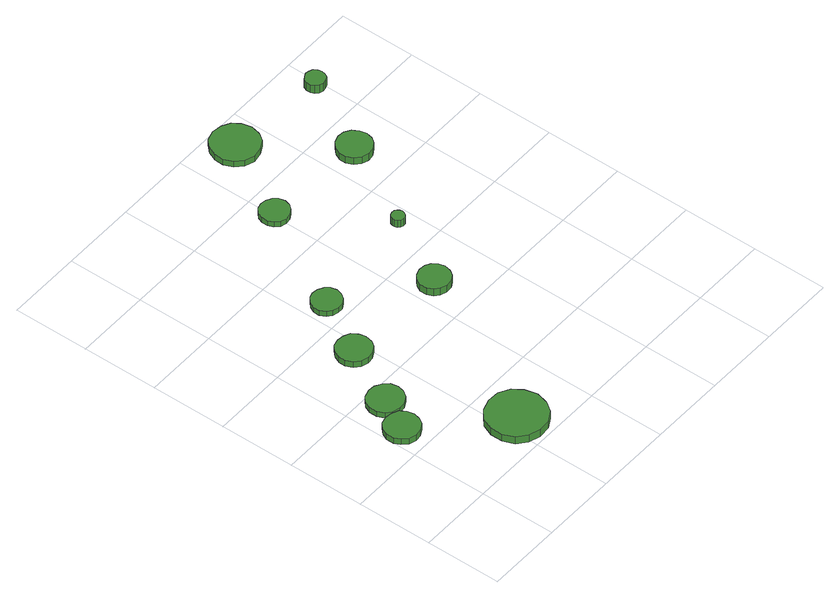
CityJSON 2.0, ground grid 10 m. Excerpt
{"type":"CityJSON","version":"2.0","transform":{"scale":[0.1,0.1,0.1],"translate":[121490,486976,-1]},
"CityObjects":{
"tree1":{"type":"SolitaryVegetationObject","attributes":{"function":"something"},"geometry":[{"type":"MultiSurface","lod":"1","boundaries":[[[0,1,2,3,4,5,6,7,8,9,10,11,12,13,14]],[[15,16,17,18,19,20,21,22,23,24,25,26,27,28,29]],[[0,29,28,1]],[[1,28,27,2]],[[2,27,26,3]],[[3,26,25,4]],[[4,25,24,5]],[[5,24,23,6]],[[6,23,22,7]],[[7,22,21,8]],[[8,21,20,9]],[[9,20,19,10]],[[10,19,18,11]],[[11,18,17,12]],[[12,17,16,13]],[[13,16,15,14]],[[14,15,29,0]]]}]},
"tree2":{"type":"SolitaryVegetationObject","attributes":{"function":"something"},"geometry":[{"type":"MultiSurface","lod":"1","boundaries":[[[30,31,32,33,34,35,36,37,38,39,40,41,42,43,44]],[[45,46,47,48,49,50,51,52,53,54,55,56,57,58,59]],[[30,59,58,31]],[[31,58,57,32]],[[32,57,56,33]],[[33,56,55,34]],[[34,55,54,35]],[[35,54,53,36]],[[36,53,52,37]],[[37,52,51,38]],[[38,51,50,39]],[[39,50,49,40]],[[40,49,48,41]],[[41,48,47,42]],[[42,47,46,43]],[[43,46,45,44]],[[44,45,59,30]]]}]},
"tree3":{"type":"SolitaryVegetationObject","attributes":{"function":"something"},"geometry":[{"type":"MultiSurface","lod":"1","boundaries":[[[60,61,62,63,64,65,66,67,68,69,70,71,72,73,74]],[[75,76,77,78,79,80,81,82,83,84,85,86,87,88,89]],[[60,89,88,61]],[[61,88,87,62]],[[62,87,86,63]],[[63,86,85,64]],[[64,85,84,65]],[[65,84,83,66]],[[66,83,82,67]],[[67,82,81,68]],[[68,81,80,69]],[[69,80,79,70]],[[70,79,78,71]],[[71,78,77,72]],[[72,77,76,73]],[[73,76,75,74]],[[74,75,89,60]]]}]},
"tree4":{"type":"SolitaryVegetationObject","attributes":{"function":"something"},"geometry":[{"type":"MultiSurface","lod":"1","boundaries":[[[90,91,92,93,94,95,96,97,98,99,100,101,102,103,104]],[[105,106,107,108,109,110,111,112,113,114,115,116,117,118,119]],[[90,119,118,91]],[[91,118,117,92]],[[92,117,116,93]],[[93,116,115,94]],[[94,115,114,95]],[[95,114,113,96]],[[96,113,112,97]],[[97,112,111,98]],[[98,111,110,99]],[[99,110,109,100]],[[100,109,108,101]],[[101,108,107,102]],[[102,107,106,103]],[[103,106,105,104]],[[104,105,119,90]]]}]},
"tree5":{"type":"SolitaryVegetationObject","attributes":{"function":"something"},"geometry":[{"type":"MultiSurface","lod":"1","boundaries":[[[120,121,122,123,124,125,126,127,128,129,130,131,132,133,134]],[[135,136,137,138,139,140,141,142,143,144,145,146,147,148,149]],[[120,149,148,121]],[[121,148,147,122]],[[122,147,146,123]],[[123,146,145,124]],[[124,145,144,125]],[[125,144,143,126]],[[126,143,142,127]],[[127,142,141,128]],[[128,141,140,129]],[[129,140,139,130]],[[130,139,138,131]],[[131,138,137,132]],[[132,137,136,133]],[[133,136,135,134]],[[134,135,149,120]]]}]},
"tree6":{"type":"SolitaryVegetationObject","attributes":{"function":"something"},"geometry":[{"type":"MultiSurface","lod":"1","boundaries":[[[150,151,152,153,154,155,156,157,158,159,160,161,162,163,164]],[[165,166,167,168,169,170,171,172,173,174,175,176,177,178,179]],[[150,179,178,151]],[[151,178,177,152]],[[152,177,176,153]],[[153,176,175,154]],[[154,175,174,155]],[[155,174,173,156]],[[156,173,172,157]],[[157,172,171,158]],[[158,171,170,159]],[[159,170,169,160]],[[160,169,168,161]],[[161,168,167,162]],[[162,167,166,163]],[[163,166,165,164]],[[164,165,179,150]]]}]},
"tree7":{"type":"SolitaryVegetationObject","attributes":{"function":"something"},"geometry":[{"type":"MultiSurface","lod":"1","boundaries":[[[180,181,182,183,184,185,186,187,188,189,190,191,192,193,194]],[[195,196,197,198,199,200,201,202,203,204,205,206,207,208,209]],[[180,209,208,181]],[[181,208,207,182]],[[182,207,206,183]],[[183,206,205,184]],[[184,205,204,185]],[[185,204,203,186]],[[186,203,202,187]],[[187,202,201,188]],[[188,201,200,189]],[[189,200,199,190]],[[190,199,198,191]],[[191,198,197,192]],[[192,197,196,193]],[[193,196,195,194]],[[194,195,209,180]]]}]},
"tree8":{"type":"SolitaryVegetationObject","attributes":{"function":"something"},"geometry":[{"type":"MultiSurface","lod":"1","boundaries":[[[210,211,212,213,214,215,216,217,218,219,220,221,222,223,224]],[[225,226,227,228,229,230,231,232,233,234,235,236,237,238,239]],[[210,239,238,211]],[[211,238,237,212]],[[212,237,236,213]],[[213,236,235,214]],[[214,235,234,215]],[[215,234,233,216]],[[216,233,232,217]],[[217,232,231,218]],[[218,231,230,219]],[[219,230,229,220]],[[220,229,228,221]],[[221,228,227,222]],[[222,227,226,223]],[[223,226,225,224]],[[224,225,239,210]]]}]},
"tree9":{"type":"SolitaryVegetationObject","attributes":{"function":"something"},"geometry":[{"type":"MultiSurface","lod":"1","boundaries":[[[240,241,242,243,244,245,246,247,248,249,250,251,252,253,254]],[[255,256,257,258,259,260,261,262,263,264,265,266,267,268,269]],[[240,269,268,241]],[[241,268,267,242]],[[242,267,266,243]],[[243,266,265,244]],[[244,265,264,245]],[[245,264,263,246]],[[246,263,262,247]],[[247,262,261,248]],[[248,261,260,249]],[[249,260,259,250]],[[250,259,258,251]],[[251,258,257,252]],[[252,257,256,253]],[[253,256,255,254]],[[254,255,269,240]]]}]},
"tree10":{"type":"SolitaryVegetationObject","attributes":{"function":"something"},"geometry":[{"type":"MultiSurface","lod":"1","boundaries":[[[270,271,272,273,274,275,276,277,278,279,280,281,282,283,284]],[[285,286,287,288,289,290,291,292,293,294,295,296,297,298,299]],[[270,299,298,271]],[[271,298,297,272]],[[272,297,296,273]],[[273,296,295,274]],[[274,295,294,275]],[[275,294,293,276]],[[276,293,292,277]],[[277,292,291,278]],[[278,291,290,279]],[[279,290,289,280]],[[280,289,288,281]],[[281,288,287,282]],[[282,287,286,283]],[[283,286,285,284]],[[284,285,299,270]]]}]},
"tree11":{"type":"SolitaryVegetationObject","attributes":{"function":"something"},"geometry":[{"type":"MultiSurface","lod":"1","boundaries":[[[300,301,302,303,304,305,306,307,308,309,310,311,312,313,314]],[[315,316,317,318,319,320,321,322,323,324,325,326,327,328,329]],[[300,329,328,301]],[[301,328,327,302]],[[302,327,326,303]],[[303,326,325,304]],[[304,325,324,305]],[[305,324,323,306]],[[306,323,322,307]],[[307,322,321,308]],[[308,321,320,309]],[[309,320,319,310]],[[310,319,318,311]],[[311,318,317,312]],[[312,317,316,313]],[[313,316,315,314]],[[314,315,329,300]]]}]}
},
"vertices":[
[45,136,15],[43,145,15],[38,153,15],[29,157,15],[20,158,15],[11,156,15],[4,149,15],[0,141,15],[0,131,15],[4,123,15],[11,116,15],[20,113,15],[29,114,15],[38,119,15],[43,127,15],[43,127,6],[38,119,6],[29,114,6],[20,113,6],[11,116,6],[4,123,6],[0,131,6],[0,141,6],[4,149,6],[11,156,6],[20,158,6],[29,157,6],[38,153,6],[43,145,6],[45,136,6],
[69,178,14],[67,188,14],[61,195,14],[52,200,14],[43,201,14],[33,198,14],[26,192,14],[22,183,14],[22,173,14],[26,164,14],[33,158,14],[43,155,14],[52,156,14],[61,161,14],[67,169,14],[67,169,6],[61,161,6],[52,156,6],[43,155,6],[33,158,6],[26,164,6],[22,173,6],[22,183,6],[26,192,6],[33,198,6],[43,201,6],[52,200,6],[61,195,6],[67,188,6],[69,178,6],
[156,44,17],[152,60,17],[143,73,17],[129,81,17],[113,82,17],[98,77,17],[86,67,17],[80,52,17],[80,36,17],[86,21,17],[98,11,17],[113,6,17],[129,7,17],[143,15,17],[152,28,17],[152,28,6],[143,15,6],[129,7,6],[113,6,6],[98,11,6],[86,21,6],[80,36,6],[80,52,6],[86,67,6],[98,77,6],[113,82,6],[129,81,6],[143,73,6],[152,60,6],[156,44,6],
[108,256,15],[106,265,15],[101,273,15],[92,277,15],[83,278,15],[74,276,15],[67,269,15],[63,260,15],[63,251,15],[67,242,15],[74,236,15],[83,233,15],[92,234,15],[101,239,15],[106,246,15],[106,246,6],[101,239,6],[92,234,6],[83,233,6],[74,236,6],[67,242,6],[63,251,6],[63,260,6],[67,269,6],[74,276,6],[83,278,6],[92,277,6],[101,273,6],[106,265,6],[108,256,6],
[147,329,14],[145,337,14],[140,343,14],[133,347,14],[125,348,14],[118,346,14],[112,340,14],[108,333,14],[108,325,14],[112,317,14],[118,312,14],[125,310,14],[133,310,14],[140,314,14],[145,321,14],[145,321,6],[140,314,6],[133,310,6],[125,310,6],[118,312,6],[112,317,6],[108,325,6],[108,333,6],[112,340,6],[118,346,6],[125,348,6],[133,347,6],[140,343,6],[145,337,6],[147,329,6],
[251,254,17],[249,262,17],[244,269,17],[237,273,17],[228,274,17],[220,271,17],[214,266,17],[210,258,17],[210,249,17],[214,241,17],[220,236,17],[228,233,17],[237,234,17],[244,238,17],[249,245,17],[249,245,6],[244,238,6],[237,234,6],[228,233,6],[220,236,6],[214,241,6],[210,249,6],[210,258,6],[214,266,6],[220,271,6],[228,274,6],[237,273,6],[244,269,6],[249,262,6],[251,254,6],
[222,464,14],[220,472,14],[215,478,14],[208,482,14],[200,483,14],[193,481,14],[187,475,14],[184,468,14],[184,460,14],[187,453,14],[193,447,14],[200,445,14],[208,446,14],[215,450,14],[220,456,14],[220,456,6],[215,450,6],[208,446,6],[200,445,6],[193,447,6],[187,453,6],[184,460,6],[184,468,6],[187,475,6],[193,481,6],[200,483,6],[208,482,6],[215,478,6],[220,472,6],[222,464,6],
[290,347,17],[289,350,17],[287,353,17],[284,355,17],[280,355,17],[277,354,17],[274,352,17],[273,348,17],[273,345,17],[274,342,17],[277,339,17],[280,338,17],[284,338,17],[287,340,17],[289,343,17],[289,343,6],[287,340,6],[284,338,6],[280,338,6],[277,339,6],[274,342,6],[273,345,6],[273,348,6],[274,352,6],[277,354,6],[280,355,6],[284,355,6],[287,353,6],[289,350,6],[290,347,6],
[290,566,15],[287,579,15],[280,589,15],[269,595,15],[256,597,15],[243,593,15],[234,584,15],[229,572,15],[229,560,15],[234,548,15],[243,539,15],[256,535,15],[269,537,15],[280,543,15],[287,553,15],[287,553,6],[280,543,6],[269,537,6],[256,535,6],[243,539,6],[234,548,6],[229,560,6],[229,572,6],[234,584,6],[243,593,6],[256,597,6],[269,595,6],[280,589,6],[287,579,6],[290,566,6],
[362,456,17],[360,465,17],[355,473,17],[347,478,17],[338,479,17],[329,476,17],[322,469,17],[318,461,17],[318,452,17],[322,443,17],[329,437,17],[338,434,17],[347,435,17],[355,440,17],[360,447,17],[360,447,6],[355,440,6],[347,435,6],[338,434,6],[329,437,6],[322,443,6],[318,452,6],[318,461,6],[322,469,6],[329,476,6],[338,479,6],[347,478,6],[355,473,6],[360,465,6],[362,456,6],
[405,555,21],[404,560,21],[401,565,21],[396,567,21],[391,568,21],[386,566,21],[382,563,21],[380,558,21],[380,552,21],[382,547,21],[386,544,21],[391,542,21],[396,543,21],[401,545,21],[404,550,21],[404,550,8],[401,545,8],[396,543,8],[391,542,8],[386,544,8],[382,547,8],[380,552,8],[380,558,8],[382,563,8],[386,566,8],[391,568,8],[396,567,8],[401,565,8],[404,560,8],[405,555,8]
]}
